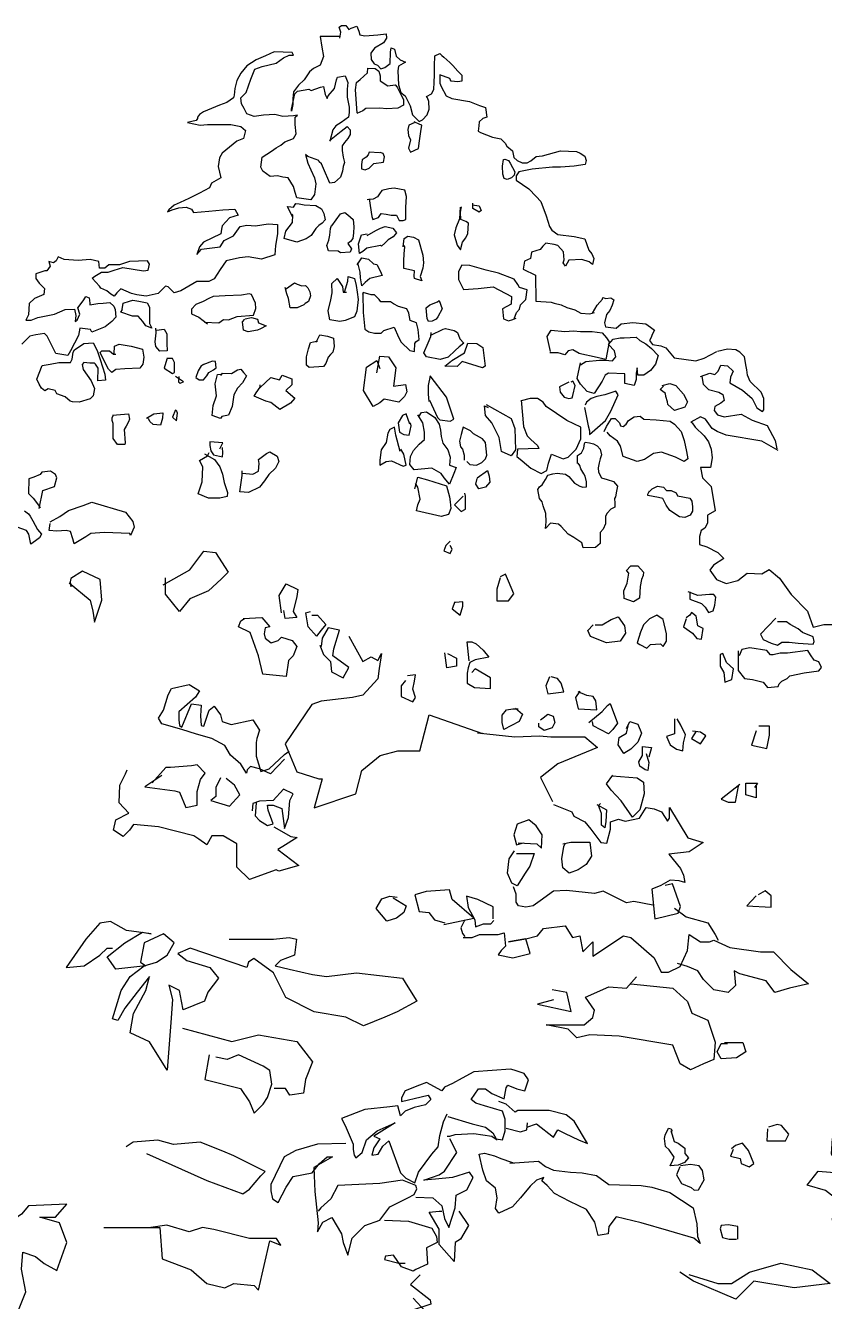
# Model space of a CAD drawing. Extents: x 225307 to 340959, y 27372 to 84205.
# Drawn here: x 313756 to 315126, y 66655 to 68842 of the extents above; entities that cross this region are included whole.
import ezdxf

# ---------------------------------------------------------------- set-up
doc = ezdxf.new("R2010")
doc.units = 0
doc.header["$MEASUREMENT"] = 0
doc.layers.add('LAYER4', color=4, linetype='CONTINUOUS')
doc.layers.add('道路', color=3, linetype='CONTINUOUS')

# ---------------------------------------------------------------- blocks, each defined once
blk = doc.blocks.new('A$C2BD378DE')
at = {"layer": 'LAYER4', "color": 251}
for points in [[(728.6, 2463.9), (712.3, 2436.2), (702.2, 2374.6), (695.9, 2359.5), (690.9, 2350.7), (674.6, 2339.4), (670.8, 2330.6), (679.6, 2314.2), (679.6, 2314.2), (680.9, 2316.7), (688.4, 2321.8), (703.5, 2336.9), (713.5, 2344.4), (726.1, 2349.4), (741.2, 2350.7), (757.5, 2348.2), (757.5, 2330.6), (775.1, 2334.3), (790.2, 2349.4), (831.7, 2355.7), (839.2, 2343.1), (844.2, 2343.1), (853, 2343.1), (861.8, 2338.1), (865.6, 2331.8), (875.7, 2329.3), (889.5, 2329.3), (893.3, 2341.9), (903.3, 2360.8), (913.4, 2370.8), (924.7, 2353.2), (933.5, 2346.9), (949.8, 2358.2), (956.1, 2374.6), (951.1, 2394.7), (938.5, 2411.1), (939.8, 2436.2), (932.2, 2448.8), (947.3, 2466.4), (975, 2486.5), (1003.9, 2514.2), (1031.5, 2524.2), (1026.4, 2542.2), (1026.4, 2566.5)], [(1890.1, 2567.7), (1932, 2600.9), (1947.7, 2604.4), (1954.7, 2632.4), (1930.3, 2635.9), (1911, 2644.6), (1928.5, 2663.8), (1965.2, 2669.1), (1986.2, 2676.1), (2000.2, 2630.6), (2019.4, 2625.4), (2038.6, 2613.1), (2057.8, 2581.6), (2063.1, 2562.4), (2047.3, 2557.2), (2028.1, 2558.9), (2008.9, 2560.7), (1996.7, 2544.9), (1987.9, 2513.4), (1963.5, 2532.7), (1967, 2574.6), (1933.8, 2555.4), (1907.6, 2557.2), (1888.3, 2576.4)], [(1071.9, 2395.3), (1105.6, 2395.3), (1119.4, 2406), (1120.9, 2419.8), (1125.5, 2438.2), (1134.7, 2445.8), (1133.1, 2464.2), (1128.6, 2465.7), (1124, 2470.3), (1119.4, 2479.5), (1114.8, 2484.1), (1109.3, 2508.8), (1106.2, 2533.4), (1100.1, 2538), (1090.9, 2533.4), (1087.8, 2525.7), (1078.7, 2519.6), (1071, 2515), (1075.6, 2479.7), (1075.6, 2467.5), (1078.7, 2455.2), (1078.7, 2450.6), (1071, 2444.5), (1066.4, 2415.4), (1069.5, 2401.6), (1080.2, 2397)], [(2140.6, 2310.9), (2156, 2360.8), (2156, 2383.9), (2136.8, 2414.6), (2121.4, 2468.4), (2133, 2522.2), (2156, 2552.9), (2163.7, 2491.4), (2152.2, 2422.3), (2182.9, 2391.5), (2152.2, 2318.6), (2136.8, 2295.5)], [(1015.9, 2459.8), (1043.4, 2433.8), (1052.6, 2438.4), (1058.8, 2452.2), (1061.8, 2462.9), (1057.2, 2470.5), (1057.2, 2482.8), (1058.8, 2498.1), (1060.3, 2524.2), (1055.7, 2525.7), (1048, 2524.2), (1040.4, 2505.8), (1034.3, 2498.1), (1026.6, 2484.3), (1022, 2478.2), (1022, 2462.9)], [(1562.9, 1924.3), (1562.9, 1939.3), (1557.9, 1951.8), (1557.9, 1984.2), (1555.4, 1994.2), (1577.9, 1996.7), (1585.4, 1989.2), (1592.8, 1984.2), (1597.8, 2009.2), (1590.4, 2039.1), (1565.4, 2031.6), (1570.4, 2001.7), (1565.4, 2031.6), (1560.4, 2051.6), (1548, 2061.6), (1543, 2099), (1562.9, 2111.5), (1560.4, 2124), (1587.9, 2129), (1570.4, 2146.4), (1595.3, 2146.4), (1560.4, 2198.9), (1562.9, 2211.3), (1597.8, 2251.3), (1622.8, 2263.7), (1622.8, 2276.2), (1612.8, 2296.2), (1585.4, 2308.7), (1557.9, 2311.2), (1570.4, 2331.1), (1570.4, 2346.1), (1567.9, 2353.6), (1580.4, 2381), (1587.9, 2433.5), (1587.9, 2455.9), (1617.8, 2485.9), (1642.7, 2515.8), (1650.2, 2483.4), (1657.7, 2458.4), (1637.7, 2443.4), (1625.3, 2398.5), (1620.3, 2388.5), (1645.2, 2391), (1657.7, 2378.5), (1652.7, 2353.6), (1635.2, 2336.1), (1620.3, 2326.1), (1612.8, 2308.7), (1607.8, 2291.2)], [(1891.2, 2445.4), (1911.7, 2444.5), (1911.7, 2476.6), (1900, 2482.5), (1885.4, 2469.8), (1883.4, 2462), (1888.3, 2447.4)], [(601.4, 2333.3), (614.9, 2335.5), (623.8, 2344.5), (628.3, 2362.4), (632.7, 2369.1), (642.8, 2371.3), (647.3, 2365.7), (652.9, 2355.6), (659.6, 2354.5), (667.4, 2360.1), (670.7, 2371.3), (666.3, 2400.4), (676.3, 2419.4), (685.3, 2445.1), (711, 2458.6), (725.5, 2461.9)], [(1491.7, 2426), (1509.1, 2410.3), (1510.9, 2452.2), (1491.7, 2452.2), (1482.9, 2441.7), (1489.9, 2429.5)], [(601.4, 2331), (595.8, 2346.7), (598.1, 2355.6), (592.5, 2361.2), (582.4, 2365.7), (583.5, 2376.9), (592.5, 2387), (602.6, 2382.5), (612.6, 2381.4), (624.9, 2402.6), (639.4, 2419.4), (655.1, 2427.2), (661.8, 2437.3), (658.5, 2439.5), (639.4, 2439.5), (628.3, 2435.1), (610.4, 2416.1), (599.2, 2411.6), (590.3, 2410.5), (584.7, 2409.3), (567.9, 2406), (560.1, 2398.2), (555.6, 2391.4), (554.5, 2376.9), (559, 2360.1)], [(1208.8, 2426.1), (1233.3, 2418.5), (1239.4, 2444.5), (1216.4, 2449.1), (1201.1, 2449.1), (1201.1, 2430.7)], [(1303.5, 2426), (1323.5, 2426), (1318.5, 2408.5), (1298.6, 2408.5), (1298.6, 2428.5), (1306, 2423.5)], [(1743.3, 2371.8), (1743.3, 2403.3), (1759, 2408.5), (1769.5, 2392.8), (1771.3, 2366.5), (1759, 2359.5), (1745, 2366.5), (1745, 2377)], [(1926.3, 2387), (1937.9, 2382.1), (1941.8, 2398.7), (1950.6, 2400.6), (1956.4, 2414.3), (1950.6, 2422.1), (1928.2, 2413.3), (1915.6, 2402.6), (1919.4, 2390.9), (1925.3, 2384.1)], [(1078, 2364.6), (1097.9, 2364.6), (1108.7, 2370.8), (1125.5, 2372.3), (1120.9, 2384.6), (1102.5, 2387.6), (1091.8, 2375.4), (1076.5, 2369.2), (1078, 2364.6)], [(1301.1, 2398.5), (1326, 2366.1), (1331, 2378.5), (1331, 2391), (1303.5, 2396)], [(2080.1, 2394.8), (2058.7, 2394.8), (2055.7, 2378.2), (2056.7, 2366.5), (2062.6, 2364.6), (2077.2, 2368.5), (2080.1, 2380.2), (2080.1, 2392.8)], [(492.8, 2145.9), (479.3, 2153.5), (469.2, 2162.7), (465.9, 2163.6), (467.6, 2168.6), (466.7, 2177.1), (470.1, 2182.1), (479.3, 2179.6), (488.6, 2175.4), (495.3, 2169.5), (509.6, 2166.1), (516.4, 2167.8), (518.9, 2186.3), (511.3, 2194.7), (508.8, 2215), (511.3, 2236.9), (517.2, 2245.3), (522.3, 2252), (529.8, 2247.8), (534.9, 2246.1), (539.9, 2243.6), (546.7, 2248.7), (549.2, 2263), (552.6, 2271.4), (569.4, 2285.7), (574.5, 2322.8), (570.2, 2337.1), (558.5, 2359)], [(970.9, 2312.5), (983.1, 2312.5), (990.8, 2332.5), (996.9, 2338.6), (1006.1, 2344.7), (1003, 2352.4), (993.8, 2355.4), (980, 2357), (975.5, 2353.9), (975.5, 2346.2), (977, 2326.3), (970.9, 2309.5)], [(1513, 2286.2), (1528, 2306.2), (1538, 2343.6), (1557.9, 2356.1), (1567.9, 2361.1)], [(1642.7, 2211.3), (1650.2, 2283.7), (1672.7, 2308.7), (1692.6, 2316.2), (1705.1, 2343.6), (1742.5, 2356.1), (1772.4, 2353.6), (1779.9, 2336.1), (1789.9, 2313.7), (1779.9, 2296.2), (1747.5, 2283.7), (1732.5, 2191.4), (1730, 2141.4), (1735, 2119), (1720, 2104), (1712.6, 2066.6), (1712.6, 2131.5), (1700.1, 2146.4), (1687.6, 2148.9), (1665.2, 2134), (1647.7, 2173.9), (1650.2, 2203.8), (1630.3, 2221.3)], [(1016.8, 2306.4), (1030.6, 2301.8), (1041.3, 2317.1), (1050.5, 2324.8), (1052, 2332.5), (1033.6, 2335.5), (1029, 2326.3), (1012.2, 2323.3), (1006.1, 2315.6), (1010.7, 2312.5), (1015.3, 2306.4)], [(1209.7, 2323.3), (1221.9, 2315.6), (1231.1, 2330.9), (1217.4, 2340.1), (1211.2, 2330.9), (1209.7, 2317.1)], [(1335.1, 2078.9), (1347.6, 2110.1), (1355.1, 2113.9), (1365.1, 2132.7), (1377.6, 2142.7), (1388.8, 2151.4), (1400.1, 2160.2), (1401.3, 2170.2), (1377.6, 2176.4), (1365.1, 2176.4), (1360.1, 2190.2), (1363.8, 2201.5), (1358.8, 2226.5), (1340.1, 2237.7), (1342.6, 2251.5), (1347.6, 2264), (1357.6, 2270.3), (1363.8, 2274), (1358.8, 2277.8), (1340.1, 2277.8), (1392.6, 2309), (1400.1, 2335.3), (1416.3, 2311.5), (1420.1, 2276.5), (1445.1, 2296.5), (1456.3, 2301.5), (1468.8, 2304), (1466.3, 2294), (1465.1, 2279), (1473.8, 2262.8), (1480.1, 2247.7), (1531.4, 2252.7), (1521.3, 2292.8), (1510.1, 2296.5), (1471.3, 2282.8), (1473.8, 2270.3)], [(1949.8, 2003.8), (1946.7, 2052.9), (1955.9, 2065.2), (1962, 2079), (1965.1, 2108.1), (1966.6, 2128), (1971.2, 2152.6), (1986.5, 2174), (1988.1, 2229.2), (1991.1, 2247.6), (2000.3, 2278.3), (2026.4, 2318.2), (2054, 2324.3), (2075.4, 2325.8), (2087.7, 2330.4), (2078.5, 2319.7), (2066.2, 2276.8), (2052.4, 2229.2), (2041.7, 2186.3), (2058.6, 2174), (2070.8, 2172.5), (2073.9, 2155.6), (2050.9, 2149.5), (2029.4, 2135.7), (2015.7, 2106.6), (2001.9, 2080.5), (1988.1, 2068.2), (1980.4, 2059), (1974.3, 2062.1), (1978.9, 2049.8), (1989.6, 2039.1), (2009.5, 2022.2), (2024.9, 2008.4), (2035.6, 1985.4), (2027.9, 1979.3), (2009.5, 1982.4), (1992.7, 1979.3), (1980.4, 1964), (1962, 1957.8), (1934.4, 1951.7), (1932.9, 1960.9), (1937.5, 1977.8), (1942.1, 1988.5), (1948.2, 2006.9), (1949.8, 2011.5)], [(1956.4, 2295.4), (1970.1, 2289.6), (1984.7, 2298.3), (1991.5, 2314.9), (1996.4, 2319.8), (1995.4, 2327.6), (1978.8, 2337.3), (1962.3, 2334.4), (1954.5, 2328.5), (1952.5, 2313.9), (1954.5, 2296.4)], [(617.1, 2265), (613.7, 2278.5), (617.1, 2288.5), (631.6, 2301.9), (645, 2308.7), (654, 2304.2), (659.6, 2286.3), (649.5, 2275.1), (645, 2274), (636.1, 2271.7), (630.5, 2270.6), (623.8, 2261.7), (618.2, 2267.3)], [(695.9, 2165.8), (687.2, 2169.6), (673.3, 2178.4), (673.3, 2184.7), (680.9, 2192.2), (685.9, 2193.5), (687.2, 2198.5), (683.4, 2203.5), (677.1, 2207.3), (670.8, 2217.4), (669.6, 2227.4), (674.6, 2233.7), (675.8, 2255.1), (678.4, 2279), (683.4, 2286.5), (695.9, 2297.9), (711, 2302.9), (729.9, 2306.7), (742.5, 2309.2), (747.5, 2302.9), (739.9, 2287.8), (731.1, 2263.9), (733.7, 2250.1), (743.7, 2235), (747.5, 2222.4), (738.7, 2198.5), (721.1, 2193.5), (712.3, 2188.5), (703.5, 2175.9), (697.2, 2170.8)], [(799.1, 2242.8), (794, 2247.9), (789.6, 2257.3), (791.1, 2267.5), (796.9, 2272.6), (796.9, 2280.6), (801.2, 2289.3), (806.3, 2291.5), (809.9, 2312.5), (815, 2316.2), (825.2, 2316.9), (832.5, 2316.9), (839, 2313.3), (843.3, 2303.8), (841.9, 2295.1), (831, 2278.4), (822.3, 2271.8), (810.7, 2266), (809.2, 2258.8), (805.6, 2240.6), (803.4, 2240.6), (797.6, 2243.5)], [(1188.3, 2286.5), (1214.3, 2286.5), (1218.9, 2272.7), (1232.7, 2278.8), (1240.3, 2289.6), (1243.4, 2300.3), (1229.6, 2301.8), (1215.8, 2304.9), (1199, 2297.2), (1188.3, 2291.1)], [(1894.1, 2279.8), (1912.6, 2285.7), (1915.6, 2292.5), (1924.3, 2304.2), (1933.1, 2304.2), (1940.9, 2310), (1948.7, 2303.2), (1953.5, 2292.5), (1954.5, 2278.9), (1944.8, 2283.7), (1939.9, 2285.7), (1927.2, 2276.9), (1921.4, 2271.1), (1907.8, 2269.1), (1901.9, 2270.1), (1890.2, 2275.9), (1891.2, 2280.8), (1894.1, 2281.8), (1898, 2280.8)], [(581.3, 2125.2), (575.7, 2134.1), (573.5, 2157.6), (573.5, 2167.7), (574.6, 2180), (567.9, 2185.6), (557.8, 2183.4), (546.7, 2173.3), (537.7, 2181.1), (535.5, 2193.4), (535.5, 2200.1), (534.4, 2220.3), (540, 2227), (545.5, 2237.1), (553.4, 2247.1), (565.7, 2258.3), (580.2, 2253.8), (591.4, 2244.9), (599.2, 2233.7), (599.2, 2223.6), (586.9, 2222.5), (595.8, 2220.3), (607, 2220.3), (617.1, 2216.9), (613.7, 2201.3), (597, 2201.3), (595.8, 2173.3), (599.2, 2167.7), (609.3, 2162.1), (630.5, 2148.7), (627.2, 2136.4), (614.9, 2125.2), (604.8, 2119.6), (578, 2125.2)], [(1038.2, 2228.3), (1058.1, 2222.1), (1061.2, 2226.7), (1067.3, 2239), (1061.2, 2245.1), (1059.7, 2262), (1064.3, 2266.6), (1055.1, 2272.7), (1042.8, 2272.7), (1018.3, 2266.6), (1010.7, 2255.8), (1016.8, 2243.6), (1027.5, 2232.9), (1042.8, 2226.7)], [(934.8, 2203.5), (926.1, 2211.5), (926.1, 2223.2), (937, 2233.3), (942.8, 2232.6), (949.4, 2229.7), (961.7, 2227.5), (981.3, 2226.1), (987.8, 2215.9), (982, 2199.9), (969, 2199.2), (955.9, 2205), (938.5, 2207.9), (934.8, 2204.3)], [(1248, 2237.5), (1263.3, 2242.1), (1277.1, 2240.5), (1275.5, 2235.9), (1269.4, 2226.7), (1261.8, 2225.2), (1251, 2231.3), (1235.7, 2231.3), (1237.3, 2246.7), (1254.1, 2242.1)], [(1286.2, 2179.2), (1289.3, 2222.1), (1297, 2232.9), (1316.9, 2234.4), (1344.4, 2226.7), (1356.7, 2214.5), (1329.1, 2194.6), (1310.7, 2177.7), (1300, 2170), (1284.7, 2180.8)], [(1507.6, 2249), (1501.3, 2216.5), (1503.8, 2204), (1483.8, 2163.9), (1487.6, 2148.9), (1482.6, 2101.4), (1483.8, 2078.9), (1500.1, 2056.3), (1508.8, 2043.8), (1511.3, 2031.3), (1508.8, 2018.8), (1502.6, 2015), (1488.8, 2015), (1476.3, 2010.1)], [(1205.1, 2203.8), (1192.9, 2209.9), (1197.4, 2223.7), (1212.8, 2229.8), (1228.1, 2223.7), (1240.3, 2211.4), (1248, 2199.2), (1232.7, 2190), (1220.4, 2191.5), (1212.8, 2203.8), (1200.5, 2206.8)], [(654.5, 2131.9), (685.9, 2138.1), (694.7, 2140.7), (701, 2140.7), (677.1, 2168.3), (660.8, 2177.1), (633.1, 2189.7), (626.8, 2185.9), (633.1, 2167.1), (635.6, 2153.2), (639.4, 2143.2), (645.7, 2135.6), (650.7, 2133.1)], [(750.6, 2119.8), (737.1, 2119.8), (732.4, 2126.6), (724.3, 2130.6), (716.2, 2132), (714.1, 2133.4), (715.5, 2140.8), (716.8, 2147.5), (720.2, 2153.6), (726.3, 2159), (735.8, 2161.1), (742.5, 2159), (749.3, 2157), (758.1, 2155.7), (765.5, 2156.3), (775, 2161.1), (778.3, 2170.6), (781.7, 2182), (789.8, 2188.8), (797.9, 2186.8), (808.1, 2185.4), (810.8, 2183.4), (818.9, 2184.1), (825.7, 2184.1), (829, 2177.3), (835.8, 2170.6), (841.2, 2167.8), (854, 2167.8), (863.5, 2163.8), (868.9, 2159), (878.4, 2159), (887.8, 2159), (894.6, 2150.9), (895.3, 2130), (886.5, 2127.3), (877.7, 2113.7), (871.6, 2104.3), (858.8, 2092.1), (854.7, 2087.4), (852.7, 2073.8), (862.2, 2065), (850.7, 2066.4), (836.5, 2065.7), (823, 2061), (816.2, 2059.6), (810.8, 2054.9), (795.2, 2052.2), (790.5, 2054.9), (787.1, 2059.6), (778.3, 2065), (770.9, 2069.1), (768.2, 2077.9), (767.5, 2085.3), (768.9, 2099.5), (772.9, 2104.9), (784.4, 2115.1), (789.8, 2123.9), (791.2, 2129.3), (790.5, 2135.4), (782.4, 2135.4), (772.3, 2133.4), (768.2, 2130.6), (760.1, 2125.9), (754, 2123.9), (750, 2121.2)], [(1027.5, 2150.1), (1027.5, 2162.4), (1018.3, 2177.7), (1013.7, 2190), (1029, 2200.7), (1041.3, 2202.2), (1055.1, 2193), (1058.1, 2170), (1047.4, 2142.5), (1036.7, 2137.9), (1027.5, 2147.1)], [(1194.4, 2139.4), (1176, 2162.4), (1165.3, 2171.6), (1162.2, 2176.2), (1195.9, 2188.4), (1206.6, 2180.8), (1214.3, 2173.1), (1200.5, 2147.1), (1192.9, 2145.5)], [(559, 2073.7), (533.2, 2068.1), (522.1, 2074.8), (524.3, 2098.3), (523.2, 2112.9), (524.3, 2125.2), (524.3, 2145.3), (526.5, 2162.1), (535.5, 2169.9), (542.2, 2174.4), (572.4, 2168.8), (567.9, 2148.7), (563.4, 2127.4), (562.3, 2122.9), (555.6, 2111.8), (557.8, 2103.9), (564.5, 2098.3), (561.2, 2087.1), (561.2, 2072.6)], [(1335.2, 2153.2), (1344.4, 2170), (1364.3, 2168.5), (1375, 2167), (1370.4, 2160.9), (1350.6, 2160.9), (1336.8, 2156.3), (1333.7, 2159.3)], [(223.3, 2060.1), (214.7, 2090.9), (216.2, 2118.1), (219, 2124.5), (224, 2132.4), (231.2, 2134.6), (238.4, 2133.1), (241.2, 2114.5), (242.7, 2090.9), (242.7, 2077.3), (246.2, 2042.2), (250.5, 2019.2), (257.7, 2014.9), (264.9, 2014.9), (279.9, 2036.4), (292.8, 2049.3), (301.4, 2057.2), (326.4, 2066.5), (344.3, 2072.2), (350.8, 2075.8), (357.9, 2086.6), (361.5, 2114.5), (365.8, 2132.4), (385.1, 2139.6), (391.6, 2144.6), (399.5, 2148.2), (409.5, 2146), (405.2, 2140.3), (400.9, 2127.4), (402.3, 2105.2), (412.3, 2099.5), (406.6, 2095.2), (401.6, 2097.3), (388, 2095.9), (377.3, 2086.6), (375.1, 2080.1), (373, 2065.8), (378, 2060.8), (383.7, 2055.8), (388.7, 2041.4), (399.5, 2039.3), (403.8, 2029.3), (417.4, 2027.1), (428.1, 2047.9), (472.5, 2048.6), (473.9, 2075.1), (476.1, 2080.1), (478.9, 2092.3), (483.2, 2101.6), (487.5, 2115.2), (493.3, 2126), (494, 2141), (491.8, 2148.9)], [(1046.4, 1728.2), (1090.1, 1752.1), (1082.2, 1766.1), (1088.1, 1778), (1076.2, 1784), (1102.1, 1780), (1120, 1778), (1147.8, 1752.1), (1151.8, 1734.2), (1157.8, 1680.5), (1163.7, 1664.5), (1231.4, 1618.8), (1279.1, 1638.7), (1291, 1676.5), (1291, 1682.5), (1340.8, 1668.5), (1316.9, 1740.2), (1277.1, 1750.1), (1251.3, 1782), (1243.3, 1811.9), (1243.3, 1849.7), (1181.6, 1865.6), (1213.5, 1957.2), (1212.4, 1948.5), (1219.4, 2012.9), (1217.4, 2054.7), (1219.4, 2074.6), (1219.4, 2132.4), (1237.3, 2154.3), (1265.2, 2086.6), (1289.1, 2056.7), (1330.1, 2077.1)], [(1140.8, 2124.1), (1151.5, 2116.4), (1171.4, 2121), (1173, 2153.2), (1157.6, 2151.7), (1150, 2147.1), (1148.5, 2136.3), (1142.3, 2121)], [(1402.6, 2095), (1399.5, 2108.8), (1399.5, 2140.9), (1424, 2144), (1437.8, 2134.8), (1447, 2121), (1453.1, 2105.7), (1443.9, 2095), (1428.6, 2093.4), (1407.2, 2096.5), (1401.1, 2099.6)], [(641.9, 2023.7), (687.2, 2027.5), (703.5, 2033.8), (709.8, 2040), (719.8, 2051.4), (724.9, 2053.9), (726.1, 2017.4), (738.7, 2016.1), (746.2, 2024.9), (758.8, 2040), (767.6, 2057.7), (762.6, 2067.7), (750, 2070.2), (734.9, 2075.3), (742.5, 2095.4), (739.9, 2104.2), (726.1, 2118), (708.5, 2125.6), (688.4, 2125.6), (677.1, 2101.7), (653.2, 2066.5), (645.7, 2061.4), (639.4, 2051.4), (639.4, 2038.8), (643.2, 2023.7)], [(1888.5, 2033), (1882.4, 2049.8), (1905.3, 2079), (1893.1, 2086.6), (1899.2, 2098.9), (1909.9, 2121.9), (1916.1, 2137.2), (1877.8, 2114.2), (1867, 2100.4), (1859.4, 2071.3), (1859.4, 2017.6), (1862.4, 2013), (1848.6, 1997.7), (1844, 1985.4)], [(611.5, 2105), (619.3, 2089.4), (628.3, 2090.5), (637.2, 2097.2), (639.4, 2105), (638.3, 2110.6), (633.9, 2111.8), (617.1, 2116.2), (609.3, 2111.8), (611.5, 2108.4)], [(1670.2, 2079.1), (1677.6, 2051.6), (1690.1, 2109), (1657.7, 2101.5), (1652.7, 2076.6)], [(1116.3, 2072), (1131.6, 2065.9), (1145.4, 2068.9), (1142.3, 2096.5), (1127, 2091.9), (1119.4, 2085.8), (1116.3, 2075.1)], [(1189.8, 2056.7), (1186.7, 2061.3), (1180.6, 2068.9), (1183.7, 2078.1), (1194.4, 2081.2), (1203.6, 2076.6), (1208.2, 2062.8), (1202, 2053.6), (1195.9, 2053.6)], [(21.4, 1712.6), (11.3, 1714.4), (3, 1711.5), (0, 1715.6), (0, 1722.8), (6.6, 1728.1), (4.8, 1732.3), (1.2, 1741.9), (9.5, 1745.4), (16.1, 1747.2), (17.9, 1755.6), (16.1, 1777.6), (14.3, 1791.9), (21.4, 1792.5), (29.8, 1787.8), (38.7, 1772.3), (47.1, 1765.7), (58.4, 1766.3), (65.5, 1771.7), (67.9, 1777), (74.5, 1783), (72.1, 1789.6), (64.9, 1799.1), (45.9, 1799.7), (38.1, 1800.9), (40.5, 1806.2), (52.4, 1809.2), (59, 1815.8), (62.6, 1825.3), (69.7, 1813.4), (77.4, 1812.2), (101.9, 1813.4), (115, 1817), (120.3, 1824.7), (137.6, 1833.1), (153.1, 1837.3), (164.4, 1848.6), (161.4, 1854.5), (153.1, 1862.3), (143.6, 1865.9), (130.5, 1865.3), (123.9, 1862.9), (121.5, 1861.1), (116.8, 1870), (109.6, 1873.6), (97.1, 1874.2), (85.2, 1874.8), (69.1, 1874.8), (51.8, 1875.4), (47.7, 1883.8), (51.2, 1887.3), (54.2, 1890.9), (63.1, 1901), (68.5, 1906.4), (78, 1914.8), (85.2, 1921.9), (95.3, 1921.9), (96.5, 1914.8), (95.3, 1903.4), (92.3, 1901.6), (90.6, 1901), (84.6, 1883.8), (91.1, 1883.8), (98.9, 1883.8), (104.3, 1886.1), (120.3, 1895.1), (125.1, 1904.6), (130.5, 1935), (137, 1952.3), (140.6, 1962.5), (157.3, 1964.8), (159.1, 1957.7), (165, 1951.7), (172.2, 1951.1), (181.1, 1949.9), (183.5, 1953.5), (191.2, 1974.4), (194.2, 1988.7), (201.4, 1995.8), (206.7, 1998.8), (214.5, 2008.4), (226.4, 2010.7), (231.2, 2016.7), (235.3, 2025.1), (235.3, 2034), (231.8, 2040), (224.6, 2048.9), (223.4, 2059.6)], [(1401.1, 2018.4), (1402.6, 2050.5), (1410.3, 2058.2), (1387.3, 2059.7), (1372, 2049), (1361.3, 2036.8), (1368.9, 2016.8), (1387.3, 2010.7), (1404.1, 2015.3), (1401.1, 2027.6)], [(1419.4, 2015.3), (1419.4, 2045.9), (1440.9, 2038.3), (1453.1, 2030.6), (1474.6, 2016.8), (1470, 2007.6), (1453.1, 2000), (1428.6, 2003.1), (1414.8, 2012.2)], [(1870.1, 1898), (1882.4, 1939.4), (1888.5, 1962.4), (1897.7, 1974.7), (1908.4, 1980.8), (1909.9, 1991.6), (1894.6, 1996.2), (1874.7, 1996.2), (1860.9, 1991.6), (1851.7, 1960.9), (1847.1, 1945.6), (1841, 1937.9), (1831.8, 1944), (1822.6, 1950.2), (1822.6, 1962.4), (1830.3, 1973.2), (1839.4, 1994.6), (1821.1, 1997.7), (1816.5, 2000.8), (1822.6, 2016.1), (1825.7, 2029.9), (1807.3, 2036), (1796.5, 2028.4), (1790.4, 2011.5), (1788.9, 2005.4), (1793.5, 1942.5), (1804.2, 1922.6), (1813.4, 1905.7), (1819.5, 1891.9), (1825.7, 1887.3), (1811.9, 1861.2), (1816.5, 1849), (1825.7, 1824.4), (1837.9, 1818.3), (1844, 1818.3), (1836.4, 1852), (1833.3, 1864.3), (1841, 1868.9), (1850.2, 1859.7), (1854.8, 1839.8), (1860.9, 1824.4), (1868.6, 1816.8), (1851.7, 1812.2), (1853.2, 1798.4), (1857.8, 1755.4), (1873.2, 1715.6), (1885.4, 1721.7), (1917.6, 1735.5), (1926.8, 1735.5), (1936, 1737), (1940.6, 1740.1), (1931.4, 1750.8), (1909.9, 1758.5), (1894.6, 1776.9), (1880.8, 1807.6), (1903.8, 1770.8), (1908.4, 1781.5), (1923.7, 1770.8), (1936, 1767.7), (1934.4, 1778.4), (1920.7, 1786.1), (1911.5, 1796.8), (1966.6, 1816.8), (1975.8, 1826), (1983.5, 1841.3), (1965.1, 1847.4), (1934.4, 1870.4), (1922.2, 1881.2), (1902.3, 1884.2), (1879.3, 1890.4), (1865.5, 1896.5)], [(1890, 1997.7), (1896.1, 2022.2), (1893.1, 2033), (1880.8, 2034.5)], [(236.2, 2004.9), (250.5, 2012.8), (256.3, 2011.3), (261.3, 2007), (264.1, 1999.2), (262, 1994.1), (254.8, 1992), (241.2, 1991.3), (229.8, 1993.4), (229.1, 1995.6), (231.2, 2002), (236.2, 2004.9)], [(502.6, 2011.3), (491.8, 2015.6), (486.1, 2020.7), (478.9, 2022.1), (474.6, 2026.4), (469.6, 2031.4), (453.2, 2033.6), (448.9, 2020.7), (443.8, 2017.8), (434.5, 2011.3), (424.5, 1984.8), (419.5, 1963.3), (411.6, 1935.4), (410.9, 1921.8), (421.7, 1916), (435.3, 1916), (452.4, 1924.6), (451, 1949.7), (448.1, 1975.5), (464.6, 2007), (477.5, 2006.3), (485.4, 1991.3), (502.6, 1993.4), (506.1, 2002), (504, 2009.2), (501.8, 2014.9)], [(649.4, 1963.3), (673.3, 2006.1), (690.9, 2012.4), (727.4, 2013.6), (737.4, 2006.1), (729.9, 1989.7), (706, 1986), (680.9, 1973.4), (668.3, 1962.1), (652, 1960.8), (654.5, 1967.1)], [(1169.9, 2013.8), (1180.6, 2026), (1192.9, 2019.9), (1206.6, 1993.9), (1194.4, 1990.8), (1182.1, 1990.8), (1173, 1998.5), (1171.4, 2009.2), (1171.4, 2018.4)], [(946.4, 1987.7), (966.3, 1981.6), (986.2, 1981.6), (986.2, 2001.5), (973.9, 2010.7), (952.5, 2001.5), (940.2, 1996.9), (944.8, 1987.7)], [(775.1, 1948.2), (762.6, 1965.8), (772.6, 1968.4), (782.7, 1969.6), (791.5, 1962.1), (794, 1950.8), (786.4, 1945.7), (776.4, 1948.2)], [(1088.7, 1934.1), (1056.6, 1931), (1056.6, 1938.7), (1059.7, 1946.4), (1070.4, 1958.6), (1082.6, 1967.8), (1087.2, 1944.8), (1091.8, 1935.6), (1101, 1932.6), (1110.2, 1931), (1127, 1931), (1134.7, 1943.3), (1136.2, 1970.9), (1117.8, 1970.9), (1102.5, 1944.8), (1108.7, 1938.7)], [(1531.2, 1975.6), (1510.5, 1975.6), (1498, 1949.3), (1492.5, 1929.9), (1511.9, 1932.7), (1532.6, 1943.8), (1545, 1945.1), (1539.5, 1959), (1539.5, 1971.4), (1534, 1976.9)], [(1903.8, 1896.5), (1903.8, 1901.1), (1900.7, 1910.3), (1899.2, 1942.5), (1903.8, 1973.2), (1909.9, 1982.4)], [(307.1, 1939.7), (309.2, 1951.2), (317.1, 1954.7), (320, 1951.2), (313.5, 1940.4), (304.2, 1940.4)], [(574.1, 1904.9), (561.2, 1926.6), (544.4, 1932.2), (545.2, 1947.5), (551.6, 1958), (583.7, 1962), (587, 1957.2), (575.7, 1922.6), (584.5, 1913.7), (583.7, 1892.8), (574.9, 1904.1)], [(747.5, 1930.6), (752.5, 1935.7), (753.8, 1947), (748.7, 1955.8), (742.5, 1962.1), (736.2, 1964.6), (714.8, 1962.1), (708.5, 1957), (699.7, 1941.9), (694.7, 1936.9), (688.4, 1924.3), (692.2, 1923.1), (701, 1920.6), (712.3, 1918), (722.3, 1919.3), (726.1, 1923.1), (736.2, 1925.6), (745, 1925.6)], [(311.4, 1918.9), (331.4, 1917.5), (346.5, 1911.7), (358.6, 1908.9), (376.5, 1913.9), (384.4, 1919.6), (371.5, 1923.2), (363.7, 1928.9), (356.5, 1931.8), (338.6, 1933.2), (335.7, 1928.9), (332.2, 1920.3), (320, 1919.6), (310.7, 1921.1)], [(530.7, 1868.7), (520.3, 1889.6), (519.5, 1893.6), (522.7, 1908.9), (525.9, 1914.5), (537.1, 1918.6), (544.4, 1925), (550.8, 1917), (557.2, 1910.5), (568.5, 1898.5), (572.5, 1884.8), (567.7, 1861.5), (561.2, 1856.6), (543.6, 1863.9), (533.1, 1868.7), (525.9, 1869.5)], [(806.5, 1924.3), (821.6, 1909.2), (832.9, 1920.6), (829.2, 1928.1), (806.5, 1928.1), (801.5, 1926.9)], [(1540.9, 1891.2), (1529.8, 1942.4), (1498, 1905.1), (1481.5, 1900.9), (1484.2, 1860.8), (1489.8, 1841.5), (1518.8, 1848.4), (1520.1, 1865), (1532.6, 1874.7), (1538.1, 1892.6)], [(1532.6, 1927.2), (1546.4, 1920.3), (1556.1, 1923), (1561.6, 1927.2)], [(2008, 1842.8), (2009.5, 1872), (2023.3, 1887.3), (2044.8, 1891.9), (2060.1, 1899.6), (2026.4, 1910.3), (2004.9, 1911.8), (1995.7, 1930.2), (1974.3, 1941), (1965.1, 1934.8), (1974.3, 1905.7), (1977.3, 1876.6), (1978.9, 1856.6), (1969.7, 1882.7), (1963.6, 1891.9), (1931.4, 1913.4), (1908.4, 1901.1)], [(2032.5, 1916.4), (2057, 1933.3), (2080, 1919.5), (2086.1, 1910.3), (2118.3, 1908.8), (2089.2, 1882.7), (2063.2, 1882.7), (2034, 1865.8), (2032.5, 1882.7), (2032.5, 1887.3)], [(641.9, 1866.5), (672.1, 1880.3), (675.8, 1884.1), (678.4, 1901.7), (674.6, 1908), (636.9, 1895.4), (600.4, 1867.7), (616.8, 1864), (631.9, 1864), (644.4, 1865.2)], [(669.6, 1848.9), (663.3, 1852.6), (662, 1861.4), (672.1, 1875.3), (683.4, 1882.8), (693.4, 1885.3), (704.7, 1886.6), (716.1, 1889.1), (727.4, 1897.9), (739.9, 1901.7), (753.8, 1900.4), (757.5, 1911.8), (767.6, 1908), (786.4, 1900.4), (775.1, 1891.6), (767.6, 1886.6), (758.8, 1870.3), (761.3, 1840.1), (752.5, 1832.5), (738.7, 1833.8), (728.6, 1838.8), (717.3, 1848.9), (709.8, 1857.7), (697.2, 1857.7), (680.9, 1855.2), (667, 1846.4)], [(794, 1841.3), (773.9, 1846.4), (778.9, 1862.7), (788.9, 1895.4), (807.8, 1900.4), (816.6, 1901.7), (827.9, 1903), (838, 1899.2), (841.7, 1886.6), (831.7, 1843.8), (821.6, 1846.4), (811.6, 1850.1), (791.5, 1846.4), (785.2, 1842.6)], [(883.6, 1901.9), (891.3, 1894.3), (900.4, 1891.2), (905, 1901.9), (897.4, 1905), (891.3, 1901.9)], [(987.7, 1909.6), (1000, 1905), (1010.7, 1918.8), (995.4, 1923.4), (987.7, 1923.4), (989.2, 1911.1)], [(1076.5, 1897.3), (1084.2, 1912.7), (1097.9, 1912.7), (1101, 1895.8), (1075, 1892.7)], [(502.6, 1862.3), (484.1, 1860.7), (478.5, 1867.1), (473.7, 1880), (471.3, 1883.2), (485.7, 1888), (499.4, 1880.8), (503.4, 1877.6), (506.6, 1871.1), (507.4, 1864.7), (503.4, 1863.1)], [(2047.8, 1789.2), (2049.4, 1830.6), (2061.6, 1870.4), (2075.4, 1878.1), (2086.1, 1879.6), (2095.3, 1861.2), (2122.9, 1862.8), (2132.1, 1842.8), (2135.2, 1838.2), (2127.5, 1818.3), (2107.6, 1804.5), (2109.1, 1790.7), (2115.3, 1789.2), (2121.4, 1813.7), (2121.4, 1824.4)], [(2141.3, 1850.5), (2158.2, 1833.6), (2184.2, 1867.4), (2191.9, 1868.9), (2204.1, 1830.6), (2213.3, 1852), (2204.1, 1859.7), (2181.1, 1838.2)], [(166.8, 1840.2), (171, 1830.7), (178.1, 1829.5), (188.3, 1830.1), (196, 1833.7), (210.3, 1830.1), (216.9, 1833.7), (210.9, 1847.4), (197.8, 1849.2), (181.7, 1851.6), (171, 1853.4), (169.8, 1849.8), (165, 1840.2)], [(379.4, 1821.5), (365.1, 1822.9), (360.8, 1829.3), (362.9, 1838.7), (367.2, 1847.3), (393.7, 1855.1), (406.6, 1855.9), (415.9, 1855.1), (430.2, 1850.1), (437.4, 1853), (433.8, 1840.8), (429.5, 1840.1), (420.2, 1840.8), (416.6, 1822.2), (403.8, 1822.2), (390.9, 1822.9), (380.1, 1824.3), (377.3, 1822.9)], [(460, 1752.1), (492.1, 1752.9), (520.3, 1755.3), (525.1, 1762.6), (527.5, 1772.2), (527.5, 1783.5), (522.7, 1788.3), (517.1, 1806), (533.9, 1813.2), (542.8, 1818), (557.2, 1832.5), (558.8, 1840.6), (545.2, 1841.4), (542, 1843), (537.9, 1848.6), (521.1, 1847), (509.8, 1843.8), (505.8, 1833.3), (492.9, 1830.9), (485.7, 1827.7), (481.7, 1813.2), (476.9, 1804.4), (473.7, 1799.5), (473.7, 1782.7), (469.6, 1780.2), (461.6, 1772.2), (461.6, 1766.6), (457.6, 1752.9), (460.8, 1751.3)], [(1122.4, 1825.3), (1131.6, 1817.7), (1150, 1817.7), (1159.2, 1837.6), (1151.5, 1842.2), (1137.7, 1837.6), (1124, 1840.6), (1113.2, 1842.2), (1114.8, 1828.4)], [(1566.1, 1523), (1566.1, 1598.8), (1563.1, 1626.1), (1566.1, 1638.3), (1593.4, 1635.2), (1602.5, 1611), (1611.6, 1601.9), (1617.6, 1626.1), (1626.7, 1665.6), (1629.8, 1689.8), (1623.7, 1741.4), (1632.8, 1820.3), (1647.9, 1829.4), (1672.2, 1844.5), (1690.4, 1811.2), (1699.5, 1790), (1714.6, 1753.5), (1699.5, 1723.2), (1690.4, 1668.6), (1666.1, 1620.1), (1623.7, 1598.8), (1599.4, 1565.5), (1605.5, 1556.4), (1614.6, 1553.3), (1581.3, 1456.3), (1590.4, 1435), (1602.5, 1450.2), (1614.6, 1489.6), (1632.8, 1504.8), (1657, 1486.6), (1672.2, 1480.5), (1687.4, 1444.1), (1672.2, 1441.1), (1654, 1438), (1644.9, 1419.8), (1669.2, 1425.9), (1708.6, 1422.9), (1790.4, 1416.8), (1741.9, 1386.5), (1726.8, 1353.1), (1693.4, 1359.2), (1654, 1380.4), (1629.8, 1386.5), (1657, 1365.2), (1684.3, 1344), (1705.5, 1331.9), (1702.5, 1322.8), (1654, 1337.9), (1629.8, 1353.1), (1611.6, 1377.4), (1605.5, 1398.6), (1593.4, 1416.8), (1572.2, 1428.9), (1557, 1410.7), (1572.2, 1377.4), (1605.5, 1371.3), (1611.6, 1380.4), (1617.6, 1328.8), (1596.4, 1313.7), (1572.2, 1344), (1554, 1374.3), (1557, 1389.5), (1550.9, 1347), (1535.8, 1319.7), (1538.8, 1301.5), (1566.1, 1277.3), (1614.6, 1243.9), (1611.6, 1274.2), (1593.4, 1301.5), (1581.3, 1313.7), (1581.3, 1322.8)], [(1916.1, 1723.2), (1917.6, 1674.2), (1928.3, 1637.4), (1939, 1617.4), (1986.5, 1594.4), (1997.3, 1594.4), (2011.1, 1597.5), (2017.2, 1606.7), (1991.1, 1620.5), (1972.8, 1632.8), (1966.6, 1665), (1951.3, 1677.2), (1939, 1691), (1939, 1700.2), (1957.4, 1668), (1998.8, 1669.6), (2052.4, 1675.7), (2067.8, 1674.2), (2050.9, 1683.4), (2043.2, 1698.7), (2070.8, 1715.6), (2086.1, 1718.6), (2107.6, 1726.3), (2078.5, 1734), (2057, 1755.4), (2047.8, 1781.5), (2024.9, 1798.4), (2009.5, 1829), (2003.4, 1839.8), (1994.2, 1844.4), (1988.1, 1842.8), (1978.9, 1819.8), (1985, 1781.5), (1988.1, 1709.4), (2011.1, 1697.2), (2026.4, 1680.3), (2032.5, 1675.7)], [(149.5, 1742.5), (110.2, 1739.5), (97.7, 1741.3), (92.3, 1747.8), (81, 1760.3), (73.3, 1760.9), (73.9, 1773.5), (78, 1779.4), (86.4, 1781.8), (94.7, 1781.8), (103.1, 1794.9), (101.9, 1807.4), (105.4, 1811), (118, 1817), (126.9, 1821.7), (136.4, 1821.7), (141.8, 1812.2), (143, 1793.1), (141.8, 1781.2), (142.4, 1757.4), (146, 1752), (150.7, 1741.9)], [(297.1, 1762.7), (327.1, 1767.7), (332.2, 1769.2), (329.3, 1779.2), (322.1, 1783.5), (323.6, 1792.1), (325, 1800.7), (325, 1810), (334.3, 1814.3), (334.3, 1821.5), (332.2, 1825.8), (312.1, 1825.8), (292.8, 1827.2), (282, 1824.3), (278.5, 1805.7), (279.9, 1796.4), (282.8, 1784.9), (288.5, 1780.6), (293.5, 1777), (297.8, 1769.9), (298.5, 1759.8)], [(595.4, 1775.9), (566.5, 1781), (567.8, 1796.1), (586.6, 1808.6), (618, 1804.9), (615.5, 1825), (628.1, 1827.5), (635.6, 1823.7), (645.7, 1813.7), (640.7, 1788.5), (646.9, 1781), (653.2, 1769.6), (625.6, 1753.3), (585.4, 1758.3), (574, 1775.9), (587.9, 1781)], [(683.4, 1832.5), (665.8, 1826.2), (668.3, 1820), (680.9, 1812.4), (697.2, 1814.9), (701, 1822.5), (702.2, 1831.3), (685.9, 1835), (680.9, 1833.8)], [(729.9, 1816.2), (702.2, 1808.6), (688.4, 1806.1), (692.2, 1798.6), (698.5, 1794.8), (714.8, 1792.3), (727.4, 1783.5), (745, 1781), (753.8, 1781), (747.5, 1792.3), (746.2, 1801.1), (755, 1821.2), (753.8, 1826.2), (734.9, 1822.5), (726.1, 1817.4)], [(1495.3, 1804.2), (1509.1, 1826.3), (1520.1, 1822.1), (1529.8, 1809.7), (1535.3, 1793.1), (1513.2, 1775.1), (1496.7, 1784.8), (1492.5, 1798.6), (1493.9, 1811.1)], [(360.1, 1759.8), (351.5, 1774.2), (347.2, 1782.1), (344.3, 1790.6), (347.2, 1803.6), (355.1, 1810), (362.2, 1804.3), (367.2, 1795.7), (373, 1789.9), (378, 1784.2), (377.3, 1782.1), (381.6, 1759.1), (387.3, 1752), (390.9, 1746.2), (374.4, 1744.8), (358.6, 1749.8), (357.2, 1759.8)], [(218, 1780.6), (216.9, 1762.7), (221.6, 1761.5), (225.8, 1758), (230, 1750.8), (238.3, 1749.6), (245.5, 1749.6), (247.2, 1756.2), (244.3, 1762.7), (236.5, 1771.1), (234.1, 1787.8), (225.2, 1789), (219.2, 1787.2), (217.5, 1781.8)], [(410.2, 1742.5), (398.1, 1750.5), (400.5, 1761.8), (408.6, 1770.6), (409.4, 1776.2), (420.6, 1781.9), (428.7, 1785.1), (433.5, 1764.2), (440.7, 1756.1), (446.3, 1750.5), (432.7, 1748.1), (423, 1747.3), (407, 1743.3)], [(19, 1714.1), (19, 1703.8), (19, 1687.8), (19, 1678.7), (37.3, 1682.1), (53.3, 1684.4), (68.1, 1678.7), (73.8, 1667.3), (79.5, 1660.4), (93.2, 1651.3), (102.3, 1642.1), (113.8, 1633), (125.2, 1631.9), (135.4, 1631.9), (146.9, 1629.6), (143.4, 1629.6), (117.2, 1635.3), (112.6, 1639.9), (109.2, 1659.3), (111.5, 1663.8), (105.8, 1679.8), (104.6, 1684.4), (118.3, 1687.8), (125.2, 1691.2), (120.6, 1692.4), (108.1, 1703.8), (93.2, 1707.2), (88.7, 1708.4), (86.4, 1722.1), (97.8, 1726.6), (109.2, 1725.5), (122.9, 1725.5), (140, 1728.9), (149.1, 1728.9), (157.1, 1727.8), (166.2, 1715.2), (172, 1706.1), (178.8, 1700.4), (198.2, 1695.8), (194.8, 1698.1), (181.1, 1715.2), (173.1, 1725.5), (178.8, 1730.1), (186.8, 1730.1), (193.6, 1726.6), (200.5, 1720.9), (206.2, 1716.4), (214.2, 1716.4), (225.6, 1718.6), (234.7, 1720.9), (241.6, 1718.6), (249.5, 1717.5), (259.8, 1714.1), (268.9, 1703.8), (270.1, 1695.8), (245, 1684.4), (237, 1681), (233.6, 1677.5), (231.3, 1676.4), (224.4, 1658.1), (221, 1653.6), (235.9, 1658.1), (247.3, 1662.7), (261, 1669.5), (271.2, 1671.8), (289.5, 1669.5), (298.6, 1662.7), (295.2, 1638.7), (286.1, 1636.4), (275.8, 1633), (261, 1623.9), (259.8, 1614.7), (257.5, 1605.6), (258.7, 1593), (249.5, 1580.5), (242.7, 1577), (225.6, 1579.3), (215.3, 1595.3), (209.6, 1603.3), (205, 1611.3), (199.3, 1618.2), (193.6, 1633), (185.6, 1637.6), (169.7, 1636.4), (157.1, 1636.4), (153.7, 1639.9), (154.8, 1633), (156, 1614.7), (152.6, 1601), (153.7, 1581.6), (156, 1565.6), (151.4, 1553.1), (142.3, 1548.5), (134.3, 1543.9), (124, 1542.8), (114.9, 1551.9), (92.1, 1559.9), (75, 1566.8), (70.4, 1579.3), (64.7, 1603.3), (55.6, 1615.9), (51, 1626.1), (51, 1633), (46.4, 1630.7), (45.3, 1599.9), (52.1, 1585), (59, 1569), (69.3, 1553.1), (81.8, 1542.8), (94.4, 1535.9), (108.1, 1532.5), (119.5, 1531.4), (124, 1530.2), (132, 1518.8), (136.6, 1506.2), (148, 1478.8), (152.6, 1472), (157.1, 1468.6), (159.4, 1468.6), (162.8, 1466.3), (166.2, 1451.4), (170.8, 1473.1), (169.7, 1485.7), (169.7, 1525.7), (173.1, 1542.8), (179.9, 1550.8), (193.6, 1547.4), (198.2, 1535.9), (218.7, 1510.8), (226.7, 1506.2), (241.6, 1504), (261, 1508.5), (270.1, 1492.5), (278.1, 1489.1), (287.2, 1472), (296.3, 1453.7), (303.2, 1438.9), (307.7, 1428.6), (315.7, 1419.5), (319.2, 1417.2), (315.7, 1425.2), (312.3, 1436.6), (311.2, 1449.1), (314.6, 1458.3), (320.3, 1461.7), (318, 1488), (315.7, 1512), (314.6, 1532.5), (324.9, 1538.2), (329.4, 1523.4), (343.1, 1510.8), (348.8, 1509.7), (356.8, 1508.5), (371.6, 1478.8), (379.6, 1472), (392.2, 1467.4), (383.1, 1475.4), (379.6, 1507.4), (368.2, 1514.2), (360.2, 1530.2), (344.3, 1541.6), (342, 1553.1), (343.1, 1567.9), (339.7, 1589.6), (340.8, 1605.6), (356.8, 1605.6), (377.3, 1602.2), (393.3, 1601), (400.2, 1578.2), (396.7, 1555.3), (397.9, 1540.5), (403.6, 1517.7), (418.4, 1507.4), (434.4, 1497.1), (439, 1488), (439, 1467.4), (447, 1453.7), (454.9, 1440), (458.4, 1428.6), (448.1, 1418.3), (447, 1413.8), (459.5, 1401.2), (464.1, 1380.6), (461.8, 1364.6), (459.5, 1355.5), (451.5, 1337.2), (458.4, 1330.4), (464.1, 1325.8), (460.6, 1320.1), (454.9, 1313.3), (450.4, 1303), (447, 1300.7), (433.3, 1288.1), (429.8, 1292.7), (423, 1304.1), (423, 1315.5), (419.6, 1325.8), (415, 1340.7), (420.7, 1376.1), (419.6, 1384.1), (409.3, 1386.3), (403.6, 1382.9), (404.7, 1352.1), (407, 1345.2), (410.4, 1335), (410.4, 1316.7), (416.1, 1309.8), (416.1, 1300.7), (404.7, 1299.6), (401.3, 1284.7), (402.5, 1264.2), (401.3, 1240.2), (396.7, 1229.9), (403.6, 1226.5), (407, 1221.9), (404.7, 1213.9), (412.7, 1216.2), (420.7, 1210.5), (420.7, 1207.1), (425.4, 1191.7), (433.4, 1191.7), (441.4, 1197.4), (450.5, 1206.6), (460.8, 1205.4), (467.6, 1189.4), (476.7, 1180.3), (496.1, 1179.2), (505.3, 1174.6), (505.3, 1183.7), (500.7, 1195.1), (495, 1223.7), (487, 1242), (485.9, 1258), (497.3, 1260.2), (507.5, 1259.1), (505.3, 1262.5), (495, 1267.1), (483.6, 1263.7), (476.7, 1269.4), (469.9, 1273.9), (464.2, 1277.4), (466.5, 1283.1), (475.6, 1284.2), (479, 1284.2), (476.7, 1297.9), (475.6, 1307.1), (474.5, 1318.5), (481.3, 1325.3), (487, 1327.6), (499.6, 1328.7), (507.5, 1321.9), (516.7, 1310.5), (525.8, 1287.6), (521.2, 1285.4), (519, 1267.1), (531.5, 1264.8), (557.8, 1251.1), (565.7, 1246.5), (562.3, 1226), (532.7, 1211.1), (528.1, 1206.6), (530.4, 1191.7), (532.7, 1181.4), (546.3, 1167.7)], [(343.6, 1698.9), (322.8, 1714), (320.7, 1721.2), (324.3, 1726.2), (332.2, 1735.5), (345, 1736.9), (355.1, 1736.2), (365.1, 1734.8), (370.1, 1731.2), (373.7, 1726.2), (383, 1732.6), (388.7, 1730.5), (389.4, 1714), (386.6, 1709.7), (385.9, 1693.2), (377.3, 1690.3), (368, 1693.9), (359.4, 1695.4), (347.9, 1696.8), (342.9, 1698.2)], [(456.8, 1720.7), (438.3, 1726.4), (430.3, 1727.2), (433.5, 1737.6), (445.5, 1740.9), (456.8, 1742.5), (469.6, 1744.1), (489.7, 1741.7), (499.4, 1737.6), (505.8, 1721.6), (507.4, 1712.7), (504.2, 1695.8), (488.9, 1692.6), (470.4, 1697.4), (458.4, 1699.8), (442.3, 1699), (433.5, 1707.9), (447.1, 1717.5), (456.8, 1718.3), (456.8, 1724)], [(1062.3, 1678.5), (1078.2, 1684.4), (1090.1, 1696.4), (1108, 1698.4), (1118, 1718.3), (1100.1, 1728.2), (1080.2, 1700.4), (1068.2, 1702.4), (1036.4, 1712.3), (1032.4, 1692.4), (1050.3, 1682.5), (1064.3, 1680.5)], [(327.9, 1631.6), (310, 1623), (310.7, 1628.7), (311.4, 1633), (304.9, 1637.3), (305.7, 1643.1), (307.1, 1651.7), (308.5, 1671.7), (314.3, 1681), (322.1, 1685.3), (332.9, 1687.5), (338.6, 1682.5), (342.9, 1676.7), (347.9, 1671.7), (360.1, 1663.8), (365.8, 1655.2), (371.5, 1638.7), (365.1, 1617.3), (352.2, 1620.1), (337.9, 1631.6), (325, 1632.3), (323.6, 1630.2)], [(542.9, 1672), (530.3, 1678.6), (532.7, 1691.7), (535.7, 1701.9), (550.1, 1703.1), (559.6, 1700.7), (563.8, 1696.5), (568.6, 1692.9), (579.4, 1688.8), (584.2, 1684.6), (586, 1660), (582.4, 1655.8), (568, 1655.8), (554.3, 1658.8), (543.5, 1662.4), (541.1, 1672.6), (541.1, 1674.4)], [(1010.5, 1664.5), (1010.5, 1674.5), (1026.5, 1688.4), (1036.4, 1680.5), (1046.4, 1672.5), (1030.4, 1658.6), (1006.6, 1654.6), (1004.6, 1662.6)], [(452, 1619.3), (441.2, 1634.9), (443.6, 1639.7), (446, 1647.5), (445.4, 1654), (449.6, 1657.6), (456.2, 1661.2), (463.4, 1662.4), (472.9, 1658.8), (476.5, 1653.4), (478.9, 1651), (483.7, 1639.7), (483.7, 1627.7), (468.1, 1624.7), (459.8, 1621.7), (449, 1618.7)], [(1718.4, 1442.8), (1741.4, 1527.3), (1729.9, 1573.4), (1741.4, 1638.7), (1776, 1665.6), (1806.7, 1654), (1829.7, 1650.2), (1833.6, 1627.1), (1822, 1619.5), (1822, 1600.3)], [(1006.6, 1612.8), (976.7, 1608.8), (956.8, 1620.7), (966.8, 1640.6), (978.7, 1638.7), (1004.6, 1632.7), (1014.5, 1638.7), (1016.5, 1618.8), (1002.6, 1616.8)], [(1373.7, 1599.6), (1390.3, 1628.6), (1391.7, 1639.7), (1406.9, 1614.8), (1412.4, 1606.5), (1440, 1642.4), (1449.7, 1607.9), (1446.9, 1603.7), (1463.5, 1558.1), (1442.8, 1536), (1402.7, 1536), (1388.9, 1512.5), (1388.9, 1493.2), (1404.1, 1484.9), (1394.5, 1471), (1388.9, 1462.7), (1373.7, 1401.9), (1369.6, 1359.1), (1379.3, 1352.2), (1390.3, 1341.1), (1379.3, 1324.5), (1361.3, 1328.7), (1350.3, 1350.8), (1332.3, 1334.2), (1301.9, 1335.6), (1282.6, 1345.3), (1275.7, 1348)], [(620.6, 1575.9), (603.2, 1594.2), (607.4, 1609.1), (599.1, 1614.1), (605.7, 1630.6), (615.7, 1630.6), (625.6, 1619.9), (638.8, 1635.6), (647.1, 1628.2), (657.9, 1609.9), (646.3, 1594.2), (643.8, 1585.9), (635.5, 1566), (629.7, 1569.3), (619.8, 1575.9), (615.7, 1575.9)], [(1016.5, 1547.1), (1014.5, 1578.9), (1030.4, 1592.9), (1032.4, 1584.9), (1042.4, 1582.9), (1050.3, 1584.9), (1058.3, 1594.9), (1054.3, 1606.8), (1048.3, 1612.8), (1054.3, 1630.7), (1064.3, 1638.7), (1080.2, 1632.7), (1088.1, 1624.7), (1116, 1620.7), (1112, 1580.9), (1080.2, 1573), (1040.4, 1559), (1030.4, 1539.1), (1020.5, 1543.1), (1016.5, 1549.1)], [(1257.7, 1617.6), (1282.6, 1594.1), (1274.3, 1574.7), (1270.1, 1559.5), (1275.7, 1554), (1281.2, 1552.6), (1266, 1542.9), (1250.8, 1525), (1234.2, 1515.3), (1221.8, 1493.2), (1214.9, 1466.9), (1206.6, 1442), (1196.9, 1407.5), (1187.3, 1401.9), (1173.5, 1410.2), (1147.2, 1418.5), (1136.2, 1424), (1129.3, 1454.5), (1140.3, 1472.4), (1151.4, 1465.5), (1176.2, 1436.5), (1190, 1436.5), (1199.7, 1437.9), (1202.5, 1442), (1162.4, 1458.6), (1165.2, 1475.2), (1183.1, 1473.8), (1199.7, 1475.2), (1201.1, 1479.3), (1173.5, 1489), (1166.6, 1497.3), (1181.7, 1508.4), (1192.8, 1511.1), (1198.3, 1526.3), (1190, 1563.7), (1208, 1574.7), (1221.8, 1570.6), (1228.7, 1569.2), (1238.4, 1569.2), (1252.2, 1569.2), (1278.4, 1577.5), (1274.3, 1591.3), (1249.4, 1617.6), (1243.9, 1625.9)], [(1332.3, 1569.2), (1354.4, 1567.8), (1362.7, 1574.7), (1371, 1588.5), (1368.2, 1598.2), (1344.7, 1589.9), (1336.4, 1588.5), (1336.4, 1598.2), (1342, 1613.4), (1376.5, 1617.6), (1357.2, 1624.5), (1328.2, 1627.2), (1317.1, 1632.8), (1308.8, 1616.2), (1328.2, 1598.2), (1329.5, 1574.7), (1333.7, 1563.7), (1346.1, 1562.3)], [(767.2, 1546.1), (768.9, 1563.5), (763.9, 1573.5), (750.7, 1574.3), (744, 1573.5), (733.3, 1586.7), (730.8, 1592.5), (738.2, 1605), (747.4, 1608.3), (758.9, 1602.5), (769.7, 1590.9), (780.5, 1583.4), (791.3, 1575.1), (800.4, 1556), (799.5, 1541.1), (771.4, 1545.3), (763.1, 1545.3)], [(2060, 1308.3), (2060, 1404.4), (2113.8, 1408.2), (2133, 1458.1), (2156, 1485), (2163.7, 1515.8), (2156, 1531.1), (2159.8, 1565.7), (2167.5, 1573.4), (2083.1, 1592.6), (2090.7, 1611.8), (2079.2, 1604.1), (2079.2, 1558), (2063.9, 1496.5), (2060, 1477.3), (2067.7, 1454.3), (2056.2, 1415.9), (2060, 1389)], [(502.8, 1550.5), (500.4, 1561.3), (503.4, 1571.4), (509.4, 1573.2), (514.8, 1586.4), (519.6, 1576.8), (522, 1571.4), (525, 1555.3), (522, 1547.5), (507.6, 1545.7), (503.4, 1549.9)], [(1764.5, 1488.9), (1806.7, 1481.2), (1822, 1542.6), (1845.1, 1558), (1864.3, 1565.7), (1848.9, 1581.1), (1837.4, 1588.7), (1814.4, 1596.4), (1791.3, 1592.6), (1783.7, 1581.1), (1764.5, 1538.8), (1772.2, 1519.6), (1768.3, 1500.4)], [(1933.4, 1381.3), (1979.4, 1485), (2002.5, 1546.5), (1994.8, 1558), (1971.7, 1577.2), (1964.1, 1584.9), (1937.2, 1531.1), (1929.5, 1511.9), (1914.2, 1473.5), (1918, 1427.4), (1910.3, 1400.5), (1914.2, 1358.3), (1921.8, 1346.7)], [(508.2, 1480.5), (509.4, 1505), (504, 1513.4), (504.6, 1521.8), (498.6, 1536.7), (496.2, 1564.9), (484.9, 1568.5), (475.9, 1567.9), (461, 1561.3), (459.8, 1557.1), (462.2, 1543.9), (463.4, 1516.4), (464.6, 1495.4), (468.1, 1488.3), (472.9, 1478.7), (478.3, 1466.1), (486.1, 1458.3), (493.9, 1458.3), (499.8, 1470.9), (511.2, 1485.9)], [(599.9, 1508.8), (595.8, 1511.3), (596.6, 1527), (590, 1537), (589.2, 1542.8), (594.9, 1547.8), (600.7, 1552.7), (612.3, 1546.1), (621.5, 1537), (633, 1531.2), (652.9, 1527.9), (667.8, 1522.1), (670.3, 1510.5), (673.6, 1508), (668.7, 1493.9), (651.3, 1495.5), (634.7, 1501.3), (614, 1498.9), (598.3, 1503), (597.4, 1508.8)], [(1289.5, 1508.4), (1306.1, 1500.1), (1321.2, 1500.1), (1328.2, 1491.8), (1337.8, 1523.6), (1318.5, 1541.5), (1301.9, 1531.9), (1290.9, 1518)], [(725.8, 1507.1), (715, 1512.1), (713.4, 1489.7), (720, 1489.7), (729.1, 1491.4), (735.8, 1496.4), (739.1, 1511.3), (732.4, 1512.1), (723.3, 1511.3)], [(734.1, 1480.6), (744, 1498), (756.5, 1507.1), (768.9, 1511.3), (783, 1514.6), (800.4, 1520.4), (807, 1519.6), (810.3, 1507.1), (810.3, 1487.3), (802.8, 1469.8), (782.1, 1476.5), (756.5, 1478.1), (745.7, 1472.3), (737.4, 1485.6), (731.6, 1488.9)], [(958.8, 1409.7), (933, 1455.5), (901.1, 1479.4), (903.1, 1499.3), (936.9, 1521.2), (948.9, 1509.3), (968.8, 1487.4), (982.7, 1455.5), (1004.6, 1437.6), (974.7, 1413.7), (946.9, 1413.7)], [(580.9, 1479.8), (583.4, 1474.8), (591.6, 1469.8), (603.2, 1465.7), (607.4, 1471.5), (607.4, 1479), (600.7, 1484.8), (594.9, 1488.1), (590, 1496.4), (586.7, 1500.5), (575.9, 1499.7), (575.1, 1494.7), (577.6, 1488.1), (579.2, 1483.9), (581.7, 1477.3)], [(1285.3, 1407.5), (1304.7, 1378.4), (1311.6, 1429.6), (1314.3, 1437.9), (1340.6, 1448.9), (1336.4, 1468.3), (1313, 1468.3), (1292.2, 1473.8), (1281.2, 1482.1), (1267.4, 1468.3), (1268.8, 1458.6), (1271.5, 1422.7), (1271.5, 1414.4), (1297.8, 1390.9)], [(601.6, 1436.7), (610.7, 1435.9), (613.2, 1439.2), (610.7, 1445), (601.6, 1430.9)], [(571.8, 1416), (587.5, 1411.8), (596.6, 1425.9), (594.9, 1429.2), (585.8, 1429.2), (577.6, 1429.2), (570.9, 1425.9), (570.9, 1420.1), (570.9, 1416)], [(658.7, 1430.9), (671.2, 1425.9), (677.8, 1432.5), (664.5, 1434.2), (659.6, 1432.5)], [(522.2, 1398.6), (520.2, 1411.5), (528.2, 1416), (545, 1416), (557.4, 1417), (557.9, 1404.1), (550, 1397.1), (542.1, 1396.1), (526.7, 1398.1), (518.7, 1397.1)], [(672.8, 1381.2), (665.4, 1393.6), (663.7, 1409.3), (672.8, 1408.5), (685.2, 1405.2), (683.6, 1392.8), (678.6, 1387), (673.6, 1384.5)], [(486.5, 1339.5), (476.1, 1341.5), (472.6, 1351.9), (470.6, 1357.9), (472.6, 1368.3), (475.1, 1382.7), (483, 1386.2), (493, 1386.7), (510.8, 1386.2), (518.7, 1390.7), (514.8, 1380.2), (507.3, 1374.8), (498.4, 1367.3), (498.4, 1357.4), (491.5, 1337.6), (487, 1340)], [(562.9, 1326.1), (549.5, 1326.6), (546, 1334.6), (549.5, 1354.9), (554.5, 1374.3), (568.3, 1376.8), (580.3, 1375.3), (587.2, 1369.8), (588.2, 1344), (589.7, 1328.6), (594.6, 1321.7), (589.2, 1316.2), (579.3, 1311.3), (560.4, 1301.8), (557.4, 1304.8), (557.4, 1317.7), (563.4, 1324.6), (563.4, 1328.6)], [(850.9, 1216.2), (841.8, 1232.8), (831, 1247.7), (822.7, 1272.6), (816.9, 1287.5), (834.3, 1345.5), (850.1, 1357.9), (860, 1360.4), (874.1, 1353.8), (870.8, 1353), (869.1, 1309), (870.8, 1285.8), (876.6, 1277.5), (888.2, 1257.6), (879.9, 1255.2), (867.5, 1251), (865.8, 1243.6), (866.6, 1227.8), (865.8, 1214.5), (853.4, 1216.2)], [(667.8, 1323.1), (665.4, 1350.5), (674.5, 1352.1), (679.4, 1350.5), (686.9, 1346.3), (692.7, 1343), (715, 1344.7), (718.4, 1343.9), (718.4, 1331.4), (707.6, 1324), (686.1, 1324), (681.9, 1324), (676.9, 1322.3), (672, 1322.3), (667.8, 1324.8)], [(555.9, 1258.1), (545, 1274), (544, 1289.9), (556.9, 1296.9), (572.3, 1301.8), (597.6, 1309.8), (608, 1311.3), (609, 1297.9), (587.2, 1298.4), (580.7, 1293.9), (578.8, 1291.9), (578.8, 1284.4), (577.8, 1274), (581.2, 1271.1), (589.7, 1272.5), (609, 1286.4), (622.4, 1291.9), (634.8, 1289.9), (639.8, 1284.9), (645.7, 1266.1), (645.2, 1254.2), (643.7, 1250.7), (636.3, 1241.8), (631.3, 1227.4), (625.4, 1224.9), (622.9, 1213), (626.4, 1207), (621.4, 1201.1), (614.5, 1197.1), (606, 1193.1), (582.7, 1202.5), (580.7, 1216), (577.8, 1231.3), (577.3, 1251.2), (571.8, 1253.7), (559.9, 1255.7), (555.9, 1258.1)], [(955.1, 1248.9), (985.2, 1284.8), (1003.8, 1289.1), (1022.4, 1291.9), (985.2, 1304.8), (949.3, 1302), (935, 1271.9), (947.9, 1251.8), (953.6, 1250.4), (962.2, 1251.8)], [(827.7, 1197.1), (797, 1203.8), (790.4, 1223.7), (775.5, 1227.8), (769.7, 1225.3), (763.9, 1217), (765.6, 1202.1), (769.7, 1198.8), (773.9, 1188), (777.2, 1179.7), (802, 1178.9), (810.3, 1187.2), (824.4, 1198), (826.9, 1198.8)], [(2218.8, 1155), (2170.4, 1174.3), (2131.7, 1167.1), (2102.7, 1169.5), (2110, 1191.3), (2122.1, 1205.8), (2134.2, 1227.6), (2085.8, 1244.5), (2052, 1232.4), (2042.3, 1198.5), (2042.3, 1225.1), (2020.5, 1244.5), (2022.9, 1179.2), (2037.4, 1167.1), (2049.5, 1150.1), (2054.4, 1140.5), (2030.2, 1130.8), (2032.6, 1113.9), (2047.1, 1099.3), (2061.6, 1084.8), (2076.1, 1087.2)], [(831.8, 1172.3), (836.8, 1178.9), (840.9, 1182.2), (849.2, 1186.4), (864.1, 1194.7), (871.6, 1201.3), (878.2, 1198), (883.2, 1191.3), (889, 1183.1), (871.6, 1179.7), (865.8, 1175.6), (856.7, 1151.6)]]:
    blk.add_lwpolyline(points, dxfattribs=at)

msp = doc.modelspace()

# ---------------------------------------------------------------- block references
at = {"layer": '道路', "color": 8, "rotation": 270}
msp.add_blockref('A$C2BD378DE', (312582.4, 68842.2, 7947), dxfattribs=at)

doc.saveas('drawing.dxf')
